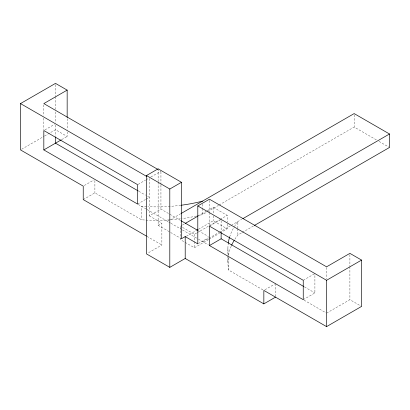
<?xml version="1.0" encoding="UTF-8"?>
<svg xmlns="http://www.w3.org/2000/svg" width="410" height="410" viewBox="0 0 410 410"><rect width="100%" height="100%" fill="white"/><g stroke="black" fill="none" stroke-linecap="round" stroke-linejoin="round"><path stroke-width="0.31" stroke-dasharray="2.05 1.54" d="M44.89 129.908L54.433 124.394M21.592 149.281L44.008 136.34M44.557 136.023L55.493 129.709L67.158 136.443L67.158 132.005M61.731 139.579L67.158 136.443M84.286 185.515L93.834 180.005M83.23 199.598L94.894 192.864L141.547 219.801L145.335 220.032M138.139 184.357L145.56 180.072M146.093 179.764L149.276 177.93M150.865 177.007L160.94 171.196M137.611 204.057L145.56 199.465M146.093 199.157L149.276 197.323L145.965 195.411M149.276 178.555L149.276 215.855L160.94 209.12L169.207 213.897M158.137 182.142L158.137 225.285L161.873 223.127L161.873 245.001L147.574 253.257M167.526 221.333L169.171 220.385M169.714 220.067L180.651 213.753M208.628 239.558L194.437 247.753L180.436 239.671L180.436 226.202L182.076 225.254M182.624 224.941L184.259 223.993M198.455 215.798L206.645 211.073M207.188 210.755L213.195 207.291L227.191 215.373L227.191 222.107M196.974 215.932A114.257 65.964 0 0 0 202.519 214.599L206.947 212.042M207.501 211.719L218.571 205.333M219.124 205.01L354.158 127.049L376.8 140.123M186.442 236.201L196.272 230.528M198.455 229.267L213.195 220.759L227.191 228.841L227.191 222.717M182.593 227.442L194.437 234.284L196.621 233.023M197.164 232.706L219.55 219.786M220.093 219.468L227.191 215.373M209.464 226.146L220.595 219.719M198.327 243.566L208.403 237.749M202.873 241.736L208.336 238.579M208.885 238.261L218.73 232.583M219.273 232.265L230.758 225.638M231.301 225.321L241.736 219.299M209.177 239.24L219.55 233.254M220.093 232.936L227.191 228.841M234.853 239.286A114.257 65.964 0 0 1 237.867 235.002L241.736 232.767M242.289 232.444L253.913 225.736M264.906 289.793L274.449 284.284M303.241 280.291L314.378 273.859M303.241 299.684L314.906 292.95L314.906 273.557M326.57 313.153L349.899 299.684L361.564 306.419M146.601 206.64L141.547 206.332L141.547 219.801M145.965 220.073L147.861 220.185A114.257 65.964 0 0 0 182.122 218.581M379.009 141.399L389.5 147.457M138.79 191.27L145.412 195.093M304.425 286.897L314.906 292.95M169.76 214.215L180.789 220.58M198.435 230.768L208.357 236.498M180.436 226.202L182.055 227.135M138.257 204.431L146.524 209.202M147.077 209.525L170.288 222.927M170.842 223.245L181.886 229.62M182.44 229.938L197.902 238.866M198.455 239.184L208.398 244.929M304.061 300.156L326.022 312.835M149.276 215.855L161.873 223.127M158.137 225.285L170.073 232.173M170.616 232.49L181.466 238.753M228.185 257.316A114.257 65.964 0 0 0 228.185 266.561L228.852 270.205L263.43 290.167M146.918 236.37L161.873 245.001M228.626 255.522L228.185 253.093A114.257 65.964 0 0 1 228.185 243.847M354.158 114.805L354.158 127.049M349.899 254.62L349.899 266.044M349.899 266.679L349.899 299.684M326.57 267.453L326.57 278.882M275.51 283.674L275.51 296.527M237.867 228.267L237.867 221.533A114.257 65.964 0 0 0 234.853 225.818M237.867 228.877L237.867 235.002M228.852 257.962L228.852 270.205M227.904 248.47L227.904 255.204M227.904 255.819L227.904 261.939M221.128 220.662L221.128 231.927M213.195 207.291L213.195 213.41M213.195 215.86L213.195 220.759M209.464 200.475L209.464 211.852M209.464 212.482L209.464 225.756M202.519 204.19L202.519 207.865M202.519 208.475L202.519 214.599M194.437 234.284L194.437 241.018M194.437 241.628L194.437 247.753M160.94 171.826L160.94 184.469M160.94 185.1L160.94 209.12M158.137 168.823L158.137 181.512M94.894 180.62L94.894 192.864M67.158 118.674L67.158 129.463M55.493 84.65L55.493 96.073M55.493 96.709L55.493 109.398M55.493 111.94L55.493 122.728M55.493 125.035L55.493 136.299M43.829 104.852L43.829 115.64M43.829 118.177L43.829 129.601M228.534 255.015A114.257 65.964 0 0 1 231.327 245.913M229.656 236.97A114.257 65.964 0 0 1 234.515 226.361M196.349 216.065A114.257 65.964 0 0 1 182.722 218.499M180.923 205.272A114.257 65.964 0 0 1 147.861 206.717"/><path stroke-width="0.61" d="M146.365 236.047L83.23 199.598L83.23 186.13L20.5 149.911L20.5 103.581L55.493 83.379L67.158 90.113L67.158 117.403M67.158 90.113L43.829 103.581L157.624 169.279M43.829 149.911L137.611 204.057L137.611 184.664L43.829 130.518L43.829 149.911L61.187 139.892M263.845 303.877L185.202 258.469L169.801 267.361L146.472 253.892L146.472 175.557L158.137 168.823L181.466 182.291L181.466 238.753L185.202 236.596L197.799 243.873L197.799 205.943L209.464 199.209L326.57 266.823L349.899 253.354L361.564 260.089L361.564 306.419L326.57 326.621L263.845 290.408L263.845 303.877L275.51 297.142M146.472 175.557L169.801 189.025L181.466 182.291M181.199 213.441L354.158 113.58L389.5 133.988L389.5 147.457L254.466 225.418M185.351 223.363L197.907 216.116M196.815 230.215L197.907 229.585M242.843 218.658L389.5 133.988M209.464 245.539L303.241 299.684L303.241 280.291L209.464 226.146L209.464 245.539L221.128 238.804L303.871 286.58M197.799 205.943L326.57 280.291L361.564 260.089M20.5 103.581L146.508 176.331M138.242 190.952L55.493 143.177L55.493 136.925M181.338 220.903L197.881 230.451M326.57 280.291L326.57 326.621M221.128 232.552L221.128 238.804M185.202 236.596L185.202 258.469M169.801 189.025L169.801 267.361M228.257 243.273A114.257 65.964 0 0 1 229.482 237.539M202.519 201.131A114.257 65.964 0 0 1 181.522 205.195M231.573 245.354A114.257 65.964 0 0 1 234.182 240.373"/></g></svg>
